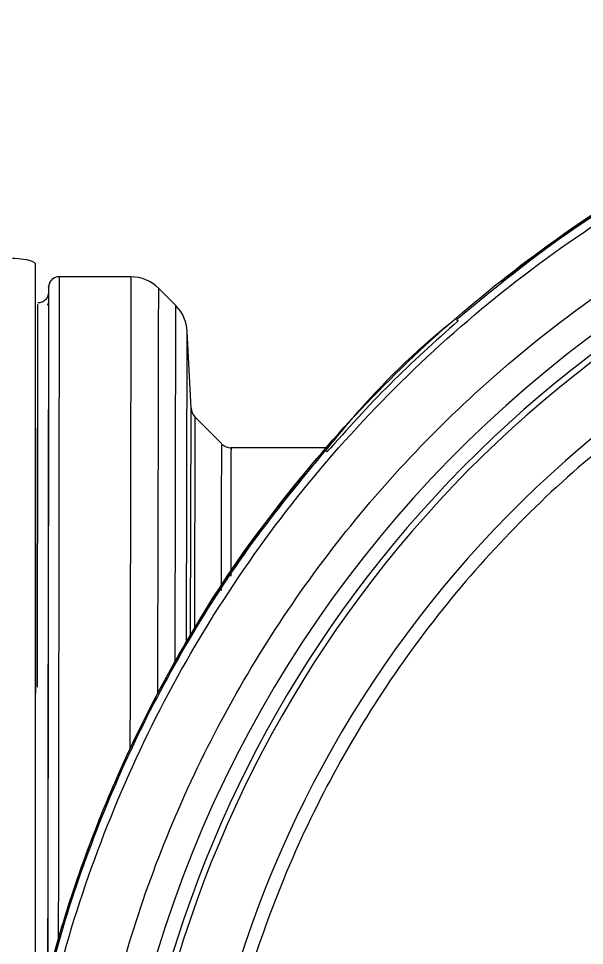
# Model space of a CAD drawing. Header units: millimetres. Extents: x 2160 to 4596, y 811 to 2534.
# Drawn here: x 2776.1 to 2819.2, y 2265.9 to 2336.5 of the extents above; entities that cross this region are included whole.
import ezdxf

# ---------------------------------------------------------------- set-up
doc = ezdxf.new("R2010")
doc.units = ezdxf.units.MM

msp = doc.modelspace()

# ---------------------------------------------------------------- linework, layer by layer
at = {"color": 7, "linetype": 'Continuous', "lineweight": 25}
for p, q in [((2784.63, 2316.863), (2779.159, 2316.874)), ((2778.359, 2316.151), (2778.342, 2315.542)), ((2778.357, 2316.085), (2778.357, 2316.096)), ((2788.054, 2314.67), (2786.749, 2315.979)), ((2777.601, 2314.878), (2777.544, 2314.878)), ((2778.278, 2314.705), (2778.355, 2314.855)), ((2787.995, 2287.531), (2788.054, 2314.67)), ((2809.452, 2313.625), (2809.563, 2313.513)), ((2788.874, 2289.163), (2788.924, 2312.703)), ((2789.218, 2306.849), (2788.924, 2312.703)), ((2789.181, 2289.612), (2789.218, 2306.849)), ((2789.508, 2306.194), (2789.474, 2290.061)), ((2791.559, 2304.134), (2789.508, 2306.194)), ((2799.649, 2303.831), (2792.256, 2303.846)), ((2799.568, 2303.518), (2799.457, 2303.629))]:
    msp.add_line(p, q, dxfattribs=at)
at = {"color": 7, "linetype": 'Continuous', "lineweight": 25, "flags": 128}
for points in [[(2784.63, 2316.863), (2784.63, 2316.709), (2784.628, 2316.206), (2784.627, 2315.356), (2784.624, 2314.162), (2784.621, 2312.629), (2784.617, 2310.766), (2784.612, 2308.579), (2784.607, 2306.079), (2784.601, 2303.277), (2784.594, 2300.185), (2784.587, 2296.818), (2784.579, 2293.19), (2784.571, 2289.319), (2784.562, 2285.22), (2784.553, 2280.914), (2784.553, 2280.898)], [(2778.345, 2315.651), (2778.345, 2315.652), (2778.345, 2315.652), (2778.345, 2315.652), (2778.345, 2315.652), (2778.345, 2315.652), (2778.345, 2315.652), (2778.345, 2315.652)], [(2786.683, 2285.054), (2786.685, 2285.942), (2786.694, 2289.991), (2786.702, 2293.803), (2786.709, 2297.36), (2786.717, 2300.645), (2786.723, 2303.644), (2786.729, 2306.342), (2786.734, 2308.727), (2786.738, 2310.788), (2786.742, 2312.515), (2786.745, 2313.9), (2786.747, 2314.937), (2786.749, 2315.621), (2786.749, 2315.948), (2786.749, 2315.979)]]:
    msp.add_lwpolyline(points, dxfattribs=at)
at = {"color": 7, "linetype": 'Continuous', "lineweight": 25}
for centre, radius, start, end in [((2874.206, 2238.875), 91.48, 295.79271, 180), ((2874.206, 2238.874), 90.341, 353.64897, 186.35103), ((2874.206, 2238.874), 89.875, 353.64897, 186.35103), ((2874.206, 2238.874), 85.319, 353.33017, 186.66983), ((2784.623, 2313.863), 3, 44.87751, 89.87751), ((2785.928, 2312.553), 3, 2.87751, 44.87751), ((2790.217, 2306.899), 1, 182.87751, 224.87751), ((2792.261, 2304.846), 1, 229.28003, 268.60871)]:
    msp.add_arc(centre, radius, start, end, dxfattribs=at)
for points in [[(2776.532, 2249.665), (2777.056, 2253.316), (2778.104, 2260.62), (2781.224, 2271.263), (2785.432, 2281.506), (2790.787, 2291.207), (2797.192, 2300.246), (2804.573, 2308.508), (2812.835, 2315.889), (2821.875, 2322.294), (2831.575, 2327.649), (2841.818, 2331.857), (2852.462, 2334.977), (2859.765, 2336.025), (2863.417, 2336.549)], [(2776.735, 2256.207), (2777.421, 2259.502), (2778.794, 2266.09), (2782.115, 2275.642), (2786.319, 2284.826), (2791.454, 2293.529), (2797.444, 2301.665), (2804.231, 2309.15), (2811.745, 2315.905), (2819.907, 2321.86), (2828.632, 2326.958), (2837.833, 2331.123), (2847.399, 2334.403), (2853.994, 2335.747), (2857.291, 2336.42)], [(2809.452, 2313.625), (2811.748, 2315.512), (2816.342, 2319.286), (2823.842, 2324.131), (2831.713, 2328.332), (2839.942, 2331.779), (2848.437, 2334.532), (2854.264, 2335.707), (2857.178, 2336.295)], [(2780.466, 2238.875), (2780.553, 2241.943), (2780.727, 2248.078), (2782.13, 2257.192), (2784.355, 2266.13), (2787.463, 2274.806), (2791.401, 2283.135), (2796.138, 2291.038), (2801.627, 2298.439), (2807.815, 2305.266), (2814.642, 2311.454), (2822.043, 2316.943), (2829.946, 2321.68), (2838.275, 2325.619), (2846.951, 2328.726), (2855.889, 2330.951), (2865.003, 2332.355), (2871.138, 2332.529), (2874.206, 2332.616)], [(2874.206, 2323.161), (2871.243, 2323.071), (2865.318, 2322.89), (2856.529, 2321.435), (2847.936, 2319.13), (2839.635, 2315.915), (2831.718, 2311.85), (2824.273, 2306.972), (2817.382, 2301.338), (2811.123, 2295.01), (2805.565, 2288.058), (2800.77, 2280.56), (2796.79, 2272.599), (2793.671, 2264.264), (2791.442, 2255.645), (2790.151, 2246.843), (2789.727, 2237.944), (2790.235, 2232.038), (2790.49, 2229.085)], [(2809.563, 2313.513), (2807.808, 2311.937), (2804.297, 2308.784), (2801.145, 2305.273), (2799.568, 2303.518)], [(2776.786, 2255.903), (2777.374, 2258.817), (2778.55, 2264.645), (2781.302, 2273.139), (2784.75, 2281.368), (2788.95, 2289.239), (2793.795, 2296.74), (2797.57, 2301.333), (2799.457, 2303.629)]]:
    msp.add_open_spline(points, degree=3, dxfattribs=at)
for points, knots in [([(2812.898, 2316.45), (2814.167, 2317.484), (2817.907, 2320.532), (2824.634, 2324.707), (2832.806, 2328.966), (2841.035, 2332.277), (2849.171, 2334.812), (2854.623, 2335.891), (2857.291, 2336.42)], [0, 0, 0, 0, 0.099746, 0.294067, 0.481254, 0.661306, 0.834221, 1, 1, 1, 1]), ([(2777.346, 2317.861), (2777.31, 2317.916), (2777.236, 2318.026), (2776.666, 2318.162), (2775.799, 2318.267), (2774.651, 2318.338), (2773.786, 2318.347), (2773.346, 2318.351)], [0, 0, 0, 0, 0.184668, 0.369995, 0.565851, 0.779444, 1, 1, 1, 1]), ([(2777.347, 2258.923), (2777.347, 2260.179), (2777.347, 2264.002), (2777.347, 2268.93), (2777.347, 2274.968), (2777.347, 2279.63), (2777.347, 2285.202), (2777.347, 2289.441), (2777.347, 2294.419), (2777.347, 2299.064), (2777.346, 2303.211), (2777.346, 2306.948), (2777.346, 2309.603), (2777.346, 2312.475), (2777.346, 2314.397), (2777.346, 2316.498), (2777.346, 2317.3), (2777.346, 2317.861)], [0, 0, 0, 0, 0.041991, 0.127821, 0.170695, 0.256527, 0.299401, 0.385233, 0.428107, 0.513939, 0.599771, 0.642645, 0.728477, 0.77135, 0.857181, 0.900055, 1, 1, 1, 1]), ([(2779.165, 2316.874), (2779.065, 2316.864), (2778.857, 2316.844), (2778.586, 2316.663), (2778.397, 2316.396), (2778.37, 2316.189), (2778.357, 2316.089)], [0, 0, 0, 0, 0.240777, 0.500071, 0.75933, 1, 1, 1, 1]), ([(2779.159, 2316.874), (2779.159, 2316.809), (2779.159, 2316.678), (2779.158, 2315.628), (2779.156, 2314.253), (2779.155, 2312.835), (2779.153, 2311.624), (2779.152, 2310.268), (2779.15, 2308.77), (2779.148, 2307.135), (2779.145, 2304.829), (2779.141, 2301.591), (2779.135, 2297.087), (2779.128, 2291.781), (2779.12, 2285.641), (2779.11, 2278.625), (2779.101, 2272.08), (2779.096, 2267.742), (2779.093, 2266.177)], [0, 0, 0, 0, 0.0771485, 0.1537135, 0.229695, 0.2674768, 0.3051126, 0.3426025, 0.3799463, 0.4171442, 0.454196, 0.525129, 0.6005628, 0.6804969, 0.7649308, 0.8538638, 0.9472952, 1, 1, 1, 1]), ([(2778.345, 2315.666), (2778.333, 2315.566), (2778.308, 2315.361), (2778.121, 2315.093), (2777.851, 2314.911), (2777.644, 2314.888), (2777.544, 2314.878)], [0, 0, 0, 0, 0.240864, 0.499475, 0.75839, 1, 1, 1, 1]), ([(2778.345, 2315.652), (2778.345, 2315.651), (2778.345, 2315.649), (2778.345, 2315.619), (2778.345, 2315.556), (2778.345, 2315.481), (2778.345, 2315.415), (2778.345, 2315.332), (2778.345, 2315.207), (2778.345, 2315.061), (2778.345, 2314.907), (2778.345, 2314.718), (2778.344, 2314.41), (2778.344, 2314.08), (2778.344, 2313.783), (2778.343, 2313.597), (2778.343, 2313.39), (2778.343, 2313.161), (2778.343, 2312.908), (2778.342, 2312.08), (2778.34, 2310.532), (2778.337, 2308.022), (2778.334, 2305.53), (2778.331, 2303.237), (2778.328, 2301.284), (2778.326, 2299.78), (2778.325, 2298.841), (2778.324, 2298.387), (2778.324, 2298.254), (2778.324, 2298.211), (2778.324, 2298.196), (2778.324, 2298.19), (2778.324, 2298.188), (2778.324, 2298.188), (2778.324, 2298.187), (2778.324, 2298.187), (2778.324, 2298.187), (2778.324, 2298.187), (2778.324, 2298.187), (2778.324, 2297.966), (2778.323, 2297.397), (2778.322, 2296.313), (2778.32, 2294.944), (2778.318, 2293.598), (2778.317, 2292.57), (2778.316, 2291.768), (2778.315, 2290.888), (2778.313, 2289.799), (2778.312, 2288.673), (2778.311, 2287.714), (2778.309, 2286.754), (2778.308, 2285.693), (2778.306, 2284.43), (2778.305, 2283.304), (2778.303, 2282.253), (2778.302, 2281.209), (2778.301, 2280.147), (2778.299, 2279.029), (2778.297, 2277.817), (2778.295, 2276.249), (2778.293, 2274.533), (2778.291, 2272.863), (2778.289, 2271.468), (2778.287, 2270.191), (2778.285, 2268.399), (2778.283, 2266.767), (2778.281, 2265.363), (2778.28, 2264.767), (2778.279, 2264.169), (2778.279, 2263.767), (2778.278, 2263.543), (2778.278, 2263.464), (2778.278, 2263.294), (2778.278, 2263.145), (2778.278, 2263.052)], [0, 0, 0, 0, 0.009576, 0.025345, 0.044434, 0.056862, 0.06314, 0.072435, 0.087287, 0.10193, 0.110633, 0.123462, 0.142394, 0.168772, 0.176912, 0.185562, 0.194723, 0.204395, 0.214578, 0.225272, 0.299656, 0.364397, 0.419491, 0.464936, 0.50073, 0.526871, 0.543358, 0.547981, 0.549387, 0.549911, 0.550082, 0.550145, 0.550171, 0.550182, 0.550187, 0.550189, 0.550189, 0.55019, 0.55019, 0.55019, 0.561059, 0.577948, 0.602006, 0.624704, 0.638588, 0.647235, 0.659523, 0.676264, 0.693135, 0.706091, 0.715297, 0.731771, 0.748245, 0.76472, 0.775169, 0.788286, 0.804072, 0.814722, 0.829462, 0.848294, 0.871217, 0.890415, 0.906761, 0.919568, 0.934273, 0.967897, 0.974503, 0.981108, 0.987714, 0.994319, 0.994409, 0.995087, 0.996946, 1, 1, 1, 1]), ([(2778.357, 2316.096), (2778.357, 2316.034), (2778.357, 2315.905), (2778.356, 2314.83), (2778.354, 2313.006), (2778.351, 2310.288), (2778.347, 2306.624), (2778.341, 2301.952), (2778.333, 2296.235), (2778.325, 2289.459), (2778.315, 2282.321), (2778.305, 2275.105), (2778.297, 2268.901), (2778.291, 2264.772), (2778.289, 2263.103)], [0, 0, 0, 0, 0.07337, 0.150248, 0.230634, 0.314529, 0.401932, 0.492845, 0.587268, 0.685201, 0.786646, 0.865058, 0.945449, 1, 1, 1, 1]), ([(2777.508, 2285.595), (2777.509, 2286.664), (2777.512, 2289.024), (2777.517, 2292.364), (2777.521, 2295.615), (2777.525, 2298.504), (2777.528, 2301.059), (2777.532, 2304.368), (2777.537, 2308.054), (2777.541, 2311.513), (2777.543, 2313.754), (2777.544, 2314.846), (2777.544, 2314.766), (2777.544, 2314.739)], [0, 0, 0, 0, 0.0592084, 0.1307188, 0.1990224, 0.2641192, 0.3260091, 0.3846918, 0.5241674, 0.6620383, 0.7983043, 0.9329654, 1, 1, 1, 1]), ([(2799.471, 2303.616), (2800.178, 2304.481), (2803.05, 2307.993), (2806.46, 2311.368), (2809.322, 2313.621), (2809.496, 2313.759)], [0, 0, 0, 0, 0.234789, 0.953351, 1, 1, 1, 1]), ([(2777.346, 2305.361), (2777.346, 2305.258), (2777.346, 2303.749), (2777.346, 2301.201), (2777.347, 2296.879), (2777.347, 2293.094), (2777.347, 2288.857), (2777.347, 2286.438), (2777.347, 2285.104)], [0, 0, 0, 0, 0.01996, 0.291187, 0.426663, 0.697885, 0.833362, 1, 1, 1, 1]), ([(2791.528, 2292.96), (2791.529, 2293.041), (2791.533, 2294.934), (2791.539, 2297.72), (2791.546, 2301.157), (2791.55, 2303.241), (2791.553, 2304.203), (2791.552, 2304.048), (2791.552, 2304.011)], [0, 0, 0, 0, 0.010308, 0.239867, 0.469425, 0.698984, 0.928543, 1, 1, 1, 1]), ([(2792.259, 2303.717), (2792.259, 2303.754), (2792.259, 2303.908), (2792.257, 2302.962), (2792.252, 2300.836), (2792.246, 2297.87), (2792.24, 2295.194), (2792.238, 2294.046)], [0, 0, 0, 0, 0.076617, 0.322717, 0.568818, 0.814919, 1, 1, 1, 1]), ([(2776.735, 2256.207), (2777.341, 2259.164), (2778.541, 2265.012), (2781.308, 2273.436), (2784.669, 2281.421), (2789.079, 2289.68), (2793.763, 2296.976), (2797.565, 2301.385), (2798.979, 2303.025)], [0, 0, 0, 0, 0.172465, 0.341166, 0.506102, 0.667275, 0.876268, 1, 1, 1, 1])]:
    msp.add_open_spline(points, degree=3, knots=knots, dxfattribs=at)

doc.saveas('drawing.dxf')
